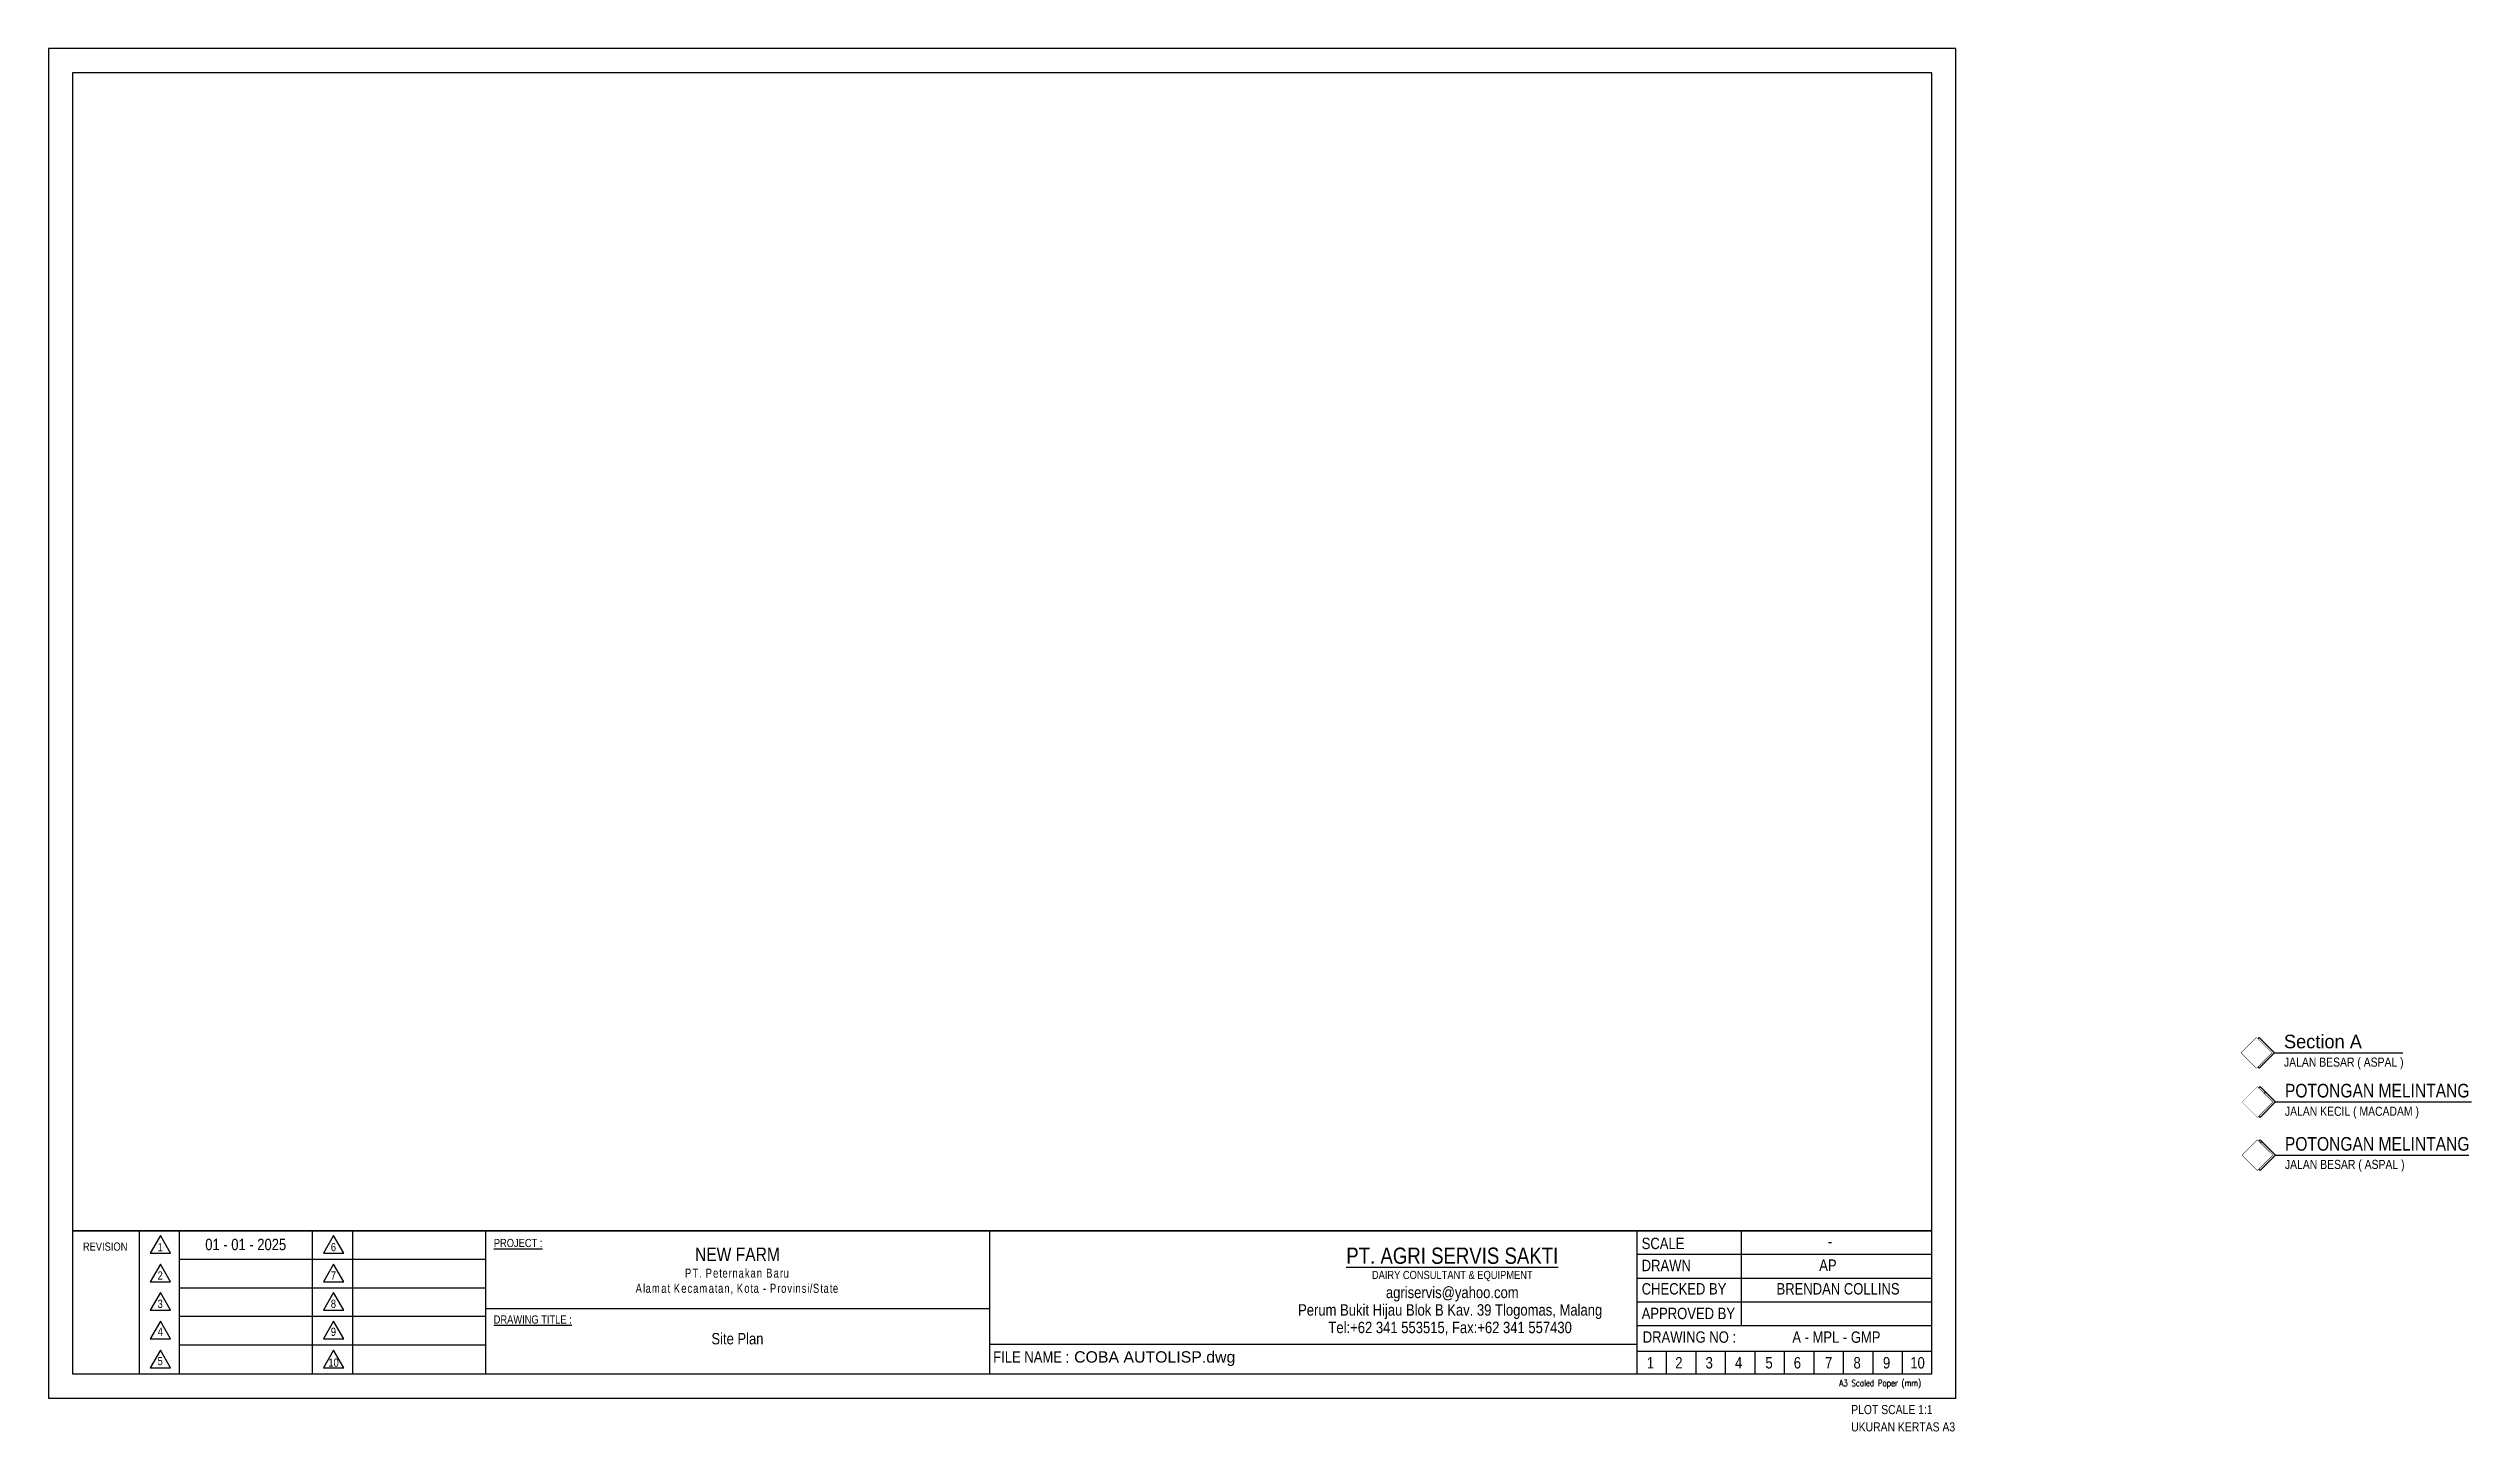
# Paper-space layout 'PLOT' of a CAD drawing. Header units: millimetres. Extents: x 0 to 534, y -7 to 297.
import ezdxf
from ezdxf.enums import TextEntityAlignment as Align

# ---------------------------------------------------------------- set-up
doc = ezdxf.new("R2010")
doc.units = ezdxf.units.MM
doc.layers.add('HATCH', color=251, linetype='Continuous', lineweight=0)
doc.layers.add('KOP', color=7, linetype='Continuous')
doc.styles.add('Arial Narrow', font='ARIALN.TTF')
doc.styles.add('dim_font', font='SIMPLEX', dxfattribs={"width": 0.8})
doc.styles.add('MV - NA', font='mvboli.ttf')
doc.styles.add('Romans_2', font='romans.shx', dxfattribs={"width": 0.9, "height": 2})
doc.styles.get("Standard").update_dxf_attribs({"font": 'arial.ttf'})
pattern_1 = [(45, (-155.653, -91.744), (-40.411, 40.411), []), (45, (-128.71, -91.744), (-40.411, 40.411), [])]

# ---------------------------------------------------------------- blocks, each defined once
blk = doc.blocks.new('*U6')
at = {"layer": 'HATCH'}
h = blk.add_hatch(dxfattribs=at)
h.set_pattern_fill('ANSI32', color=251, scale=6)
h.set_pattern_definition(pattern_1)
h.paths.add_polyline_path([(3.99, 3.39), (3.69, 3.09), (6.79, 0), (7.39, 0)])
h.paths.add_polyline_path([(7.39, 0), (6.79, 0), (3.69, -3.09), (3.99, -3.39)])
h = blk.add_hatch(dxfattribs=at)
h.set_pattern_fill('ANSI32', color=251, scale=6)
h.paths.add_polyline_path([(3.99, 3.39), (3.69, 3.09), (6.79, 0), (3.69, -3.09), (3.99, -3.39), (7.39, 0)])
h = blk.add_hatch(color=251, dxfattribs=at)
h.dxf.hatch_style = 1
h.paths.add_polyline_path([(3.99, 3.39), (3.69, 3.09), (6.79, 0), (3.69, -3.09), (3.99, -3.39), (7.39, 0)])
blk.add_line((7.39, 0), (49.99, 0))
at = {"const_width": 0.09}
blk.add_lwpolyline([(3.39, -3.39), (6.79, 0), (3.39, 3.39), (0, 0)], close=True, dxfattribs=at)
blk.add_lwpolyline([(3.69, -3.09), (3.99, -3.39), (7.39, 0), (3.99, 3.39), (3.69, 3.09)])
blk = doc.blocks.new('*U2')
at = {"layer": 'HATCH'}
h = blk.add_hatch(dxfattribs=at)
h.set_pattern_fill('ANSI32', color=251, scale=6)
h.set_pattern_definition(pattern_1)
h.paths.add_polyline_path([(3.99, 3.39), (3.69, 3.09), (6.79, 0), (7.39, 0)])
h.paths.add_polyline_path([(7.39, 0), (6.79, 0), (3.69, -3.09), (3.99, -3.39)])
h = blk.add_hatch(dxfattribs=at)
h.set_pattern_fill('ANSI32', color=251, scale=6)
h.paths.add_polyline_path([(3.99, 3.39), (3.69, 3.09), (6.79, 0), (3.69, -3.09), (3.99, -3.39), (7.39, 0)])
h = blk.add_hatch(color=251, dxfattribs=at)
h.dxf.hatch_style = 1
h.paths.add_polyline_path([(3.99, 3.39), (3.69, 3.09), (6.79, 0), (3.69, -3.09), (3.99, -3.39), (7.39, 0)])
blk.add_line((7.39, 0), (50.57, 0))
at = {"const_width": 0.09}
blk.add_lwpolyline([(3.39, -3.39), (6.79, 0), (3.39, 3.39), (0, 0)], close=True, dxfattribs=at)
blk.add_lwpolyline([(3.69, -3.09), (3.99, -3.39), (7.39, 0), (3.99, 3.39), (3.69, 3.09)])
blk = doc.blocks.new('*U3')
at = {"layer": 'HATCH'}
h = blk.add_hatch(dxfattribs=at)
h.set_pattern_fill('ANSI32', color=251, scale=6)
h.set_pattern_definition(pattern_1)
h.paths.add_polyline_path([(3.99, 3.39), (3.69, 3.09), (6.79, 0), (7.39, 0)])
h.paths.add_polyline_path([(7.39, 0), (6.79, 0), (3.69, -3.09), (3.99, -3.39)])
h = blk.add_hatch(dxfattribs=at)
h.set_pattern_fill('ANSI32', color=251, scale=6)
h.paths.add_polyline_path([(3.99, 3.39), (3.69, 3.09), (6.79, 0), (3.69, -3.09), (3.99, -3.39), (7.39, 0)])
h = blk.add_hatch(color=251, dxfattribs=at)
h.dxf.hatch_style = 1
h.paths.add_polyline_path([(3.99, 3.39), (3.69, 3.09), (6.79, 0), (3.69, -3.09), (3.99, -3.39), (7.39, 0)])
blk.add_line((7.39, 0), (35.62, 0))
at = {"const_width": 0.09}
blk.add_lwpolyline([(3.39, -3.39), (6.79, 0), (3.39, 3.39), (0, 0)], close=True, dxfattribs=at)
blk.add_lwpolyline([(3.69, -3.09), (3.99, -3.39), (7.39, 0), (3.99, 3.39), (3.69, 3.09)])
blk = doc.blocks.new('Kop A3mm-AgriServisSakti-NewFarm')
blk.add_line((5.29, 36.91), (414.93, 36.91))
at = {"layer": 'Defpoints'}
blk.add_lwpolyline([(0, 0), (420.22, 0), (420.22, 297.28), (0, 297.28)], close=True, dxfattribs=at)
at = {"layer": 'KOP'}
for p, q in [((19.97, 36.91), (19.97, 5.38)), ((28.79, 36.91), (28.79, 5.38)), ((58.13, 36.91), (58.13, 5.38)), ((66.95, 36.91), (66.95, 5.38)), ((96.29, 36.91), (96.29, 5.38)), ((207.29, 36.91), (207.29, 5.38)), ((349.91, 36.91), (349.91, 5.38)), ((372.89, 36.91), (372.89, 16.06)), ((28.79, 30.63), (96.29, 30.63)), ((349.91, 31.7), (414.93, 31.7)), ((28.79, 24.35), (96.29, 24.35)), ((349.91, 26.48), (414.93, 26.48)), ((28.79, 18.07), (96.29, 18.07)), ((96.29, 19.77), (207.29, 19.77)), ((349.91, 21.27), (414.93, 21.27)), ((349.91, 16.06), (414.93, 16.06)), ((28.79, 11.79), (96.29, 11.79)), ((207.29, 11.93), (349.91, 11.93)), ((349.91, 10.35), (414.93, 10.35)), ((356.41, 10.35), (356.41, 5.38)), ((362.91, 10.35), (362.91, 5.38)), ((369.42, 10.35), (369.42, 5.38)), ((375.92, 10.35), (375.92, 5.38)), ((382.42, 10.35), (382.42, 5.38)), ((388.92, 10.35), (388.92, 5.38)), ((395.43, 10.35), (395.43, 5.38)), ((401.93, 10.35), (401.93, 5.38)), ((408.43, 10.35), (408.43, 5.38))]:
    blk.add_line(p, q, dxfattribs=at)
for points in [[(5.29, 5.38), (414.93, 5.38), (414.93, 291.9), (5.29, 291.9)], [(26.9, 31.95), (24.66, 35.83), (22.42, 31.95)], [(65.06, 31.95), (62.82, 35.83), (60.58, 31.95)], [(26.9, 25.67), (24.66, 29.55), (22.42, 25.67)], [(65.06, 25.67), (62.82, 29.55), (60.58, 25.67)], [(26.9, 19.39), (24.66, 23.27), (22.42, 19.39)], [(65.06, 19.39), (62.82, 23.27), (60.58, 19.39)], [(26.9, 13.11), (24.66, 16.99), (22.42, 13.11)], [(65.06, 13.11), (62.82, 16.99), (60.58, 13.11)], [(26.9, 6.69), (24.66, 10.57), (22.42, 6.69)], [(65.06, 6.69), (62.82, 10.57), (60.58, 6.69)]]:
    blk.add_lwpolyline(points, close=True, dxfattribs=at)
at = {"style": 'dim_font', "width": 0.8}
blk.add_text('A3 Scaled Paper (mm)', height=1.4379, dxfattribs=at).set_placement((394.55, 2.63))
at = {"insert": (151.79, 31.7), "char_height": 3, "attachment_point": 5}
blk.add_mtext_dynamic_manual_height_columns('{\\fArial Narrow|b0|i0|c0|p34;NEW FARM}', width=66.8718, gutter_width=12.5, heights=[0], dxfattribs=at)
at = {"insert": (151.79, 25.7), "char_height": 2, "attachment_point": 5, "style": 'Romans_2'}
blk.add_mtext_dynamic_manual_height_columns('{\\fArial Narrow|b0|i0|c0|p34;\\T1.2;PT. Peternakan Baru\\PAlamat Kecamatan, Kota - Provinsi/State}', width=48.8973, gutter_width=12.5, heights=[0], dxfattribs=at)
at = {"insert": (225.97, 10.35), "char_height": 2.5, "width": 121.8779, "attachment_point": 1}
blk.add_mtext('COBA AUTOLISP.dwg', dxfattribs=at)
at = {"style": 'Arial Narrow'}
for tag, p in [('REV_DATE', (43.46, 32.62)), ('REV_DATE', (81.62, 32.62)), ('REV_DATE', (43.46, 26.34)), ('REV_DATE', (81.62, 26.34)), ('REV_DATE', (43.46, 20.06)), ('REV_DATE', (81.62, 20.06)), ('REV_DATE', (43.46, 13.78)), ('REV_DATE', (81.62, 13.78)), ('title', (151.79, 11.87)), ('DWG_NO', (393.91, 12.21)), ('REV_DATE', (43.46, 7.37)), ('REV_DATE', (81.62, 7.37)), ('title', (151.79, 7.66))]:
    blk.add_attdef(tag, text='', height=2.5, dxfattribs=at).set_placement(p, align=Align.CENTER)
at = {"layer": 'KOP', "style": 'Arial Narrow'}
for s, height, p in [('REVISION', 1.79, (7.59, 32.51)), ('1', 1.79, (24.05, 32.39)), ('6', 1.79, (62.21, 32.39)), ('%%UPROJECT :', 1.7898, (98.12, 33.3)), ('SCALE ', 2.506, (351.01, 32.85)), ('-', 2.51, (392.01, 33.28)), ('2', 1.79, (24.05, 26.15)), ('7', 1.79, (62.21, 26.15)), ('DRAWN', 2.506, (351.01, 27.99)), ('AP', 2.506, (390.12, 28.06)), ('3', 1.79, (24.05, 19.91)), ('8', 1.79, (62.21, 19.91)), ('CHECKED BY', 2.506, (351.01, 22.85)), ('BRENDAN COLLINS', 2.5057, (380.72, 22.85)), ('%%UDRAWING TITLE :', 1.7898, (98.09, 16.45)), ('APPROVED BY', 2.5057, (351.01, 17.43)), ('4', 1.79, (24.05, 13.74)), ('9', 1.79, (62.21, 13.74)), ('DRAWING NO :', 2.5057, (351.24, 12.23)), ('5', 1.79, (24.05, 7.29)), ('10', 1.79, (61.67, 6.95)), ('FILE NAME :', 2.5057, (208.14, 7.84)), ('1', 2.51, (352.15, 6.56)), ('2', 2.51, (358.4, 6.56)), ('3', 2.51, (365.09, 6.56)), ('4', 2.51, (371.56, 6.56)), ('5', 2.51, (378.27, 6.56)), ('6', 2.51, (384.51, 6.56)), ('7', 2.51, (391.42, 6.56)), ('8', 2.51, (397.67, 6.56)), ('9', 2.51, (404.17, 6.56)), ('10', 2.506, (410.19, 6.56))]:
    blk.add_text(s, height=height, dxfattribs=at).set_placement(p)
for s, height, p in [('%%UPT. AGRI SERVIS SAKTI', 3.5795, (309.28, 29.61)), ('DAIRY CONSULTANT & EQUIPMENT', 1.7898, (309.28, 26.26)), ('agriservis@yahoo.com', 2.5057, (309.28, 22.06)), ('Perum Bukit Hijau Blok B Kav. 39 Tlogomas, Malang ', 2.5057, (309.21, 18.2)), ('Tel:+62 341 553515, Fax:+62 341 557430 ', 2.5057, (309.21, 14.34))]:
    blk.add_text(s, height=height, dxfattribs=at).set_placement(p, align=Align.CENTER)

psp = doc.layouts.new('PLOT')

# ---------------------------------------------------------------- hatches: boundary and pattern name
at = {"layer": 'HATCH'}
h = psp.add_hatch(dxfattribs=at)
h.set_pattern_fill('ANSI32', color=251, scale=6)
h.set_pattern_definition([(45, (151.73, 91.744), (-40.41, 40.41), []), (45, (178.67, 91.744), (-40.41, 40.41), [])])
h.paths.add_polyline_path([(158.38, 97.4), (157.88, 96.9), (163.04, 91.74), (164.04, 91.74)])
h.paths.add_polyline_path([(164.04, 91.74), (163.04, 91.74), (157.88, 86.59), (158.38, 86.09)])

# ---------------------------------------------------------------- block references
ref = psp.add_blockref('Kop A3mm-AgriServisSakti-NewFarm', (0, 0))
ref.add_attrib('REV_DATE', '01 - 01 - 2025', dxfattribs={"height": 2.5, "style": 'Arial Narrow'}).set_placement((43.46, 32.62), align=Align.CENTER)
ref.add_attrib('title', 'Site Plan', dxfattribs={"height": 2.5, "style": 'Arial Narrow'}).set_placement((151.79, 11.87), align=Align.CENTER)
ref.add_attrib('DWG_NO', 'A - MPL - GMP', dxfattribs={"height": 2.5, "style": 'Arial Narrow'}).set_placement((393.91, 12.21), align=Align.CENTER)
for name, p in [('*U3', (483.06, 76.07)), ('*U2', (483.27, 65.25)), ('*U6', (483.26, 53.54))]:
    psp.add_blockref(name, p)

# ---------------------------------------------------------------- texts
at = {"attachment_point": 1}
for s, insert, char_height, style in [('Section A', (492.51, 80.07), 3, 'MV - NA'), ('JALAN BESAR ( ASPAL )', (492.51, 75.03), 2, 'Arial Narrow'), ('JALAN KECIL ( MACADAM )', (492.72, 64.21), 2, 'Arial Narrow'), ('POTONGAN MELINTANG', (492.72, 69.25), 3, 'Arial Narrow'), ('POTONGAN MELINTANG', (492.72, 57.53), 3, 'Arial Narrow'), ('JALAN BESAR ( ASPAL )', (492.72, 52.5), 2, 'Arial Narrow'), ('UKURAN KERTAS A3', (397.16, -5.3), 2, 'Arial Narrow'), ('PLOT SCALE 1:1', (397.16, -1.49), 2, 'Arial Narrow')]:
    psp.add_mtext_dynamic_manual_height_columns(s, width=67.0318, gutter_width=10, heights=[0], dxfattribs=dict(at, insert=insert, char_height=char_height, style=style))

# ---------------------------------------------------------------- viewports
at = {"layer": 'Defpoints'}
psp.add_viewport(center=(210.11, 164.41), size=(409.64, 254.9938), view_center_point=(2295.819, -2117.358), view_height=5103.11356, dxfattribs=at)

doc.saveas('drawing.dxf')
